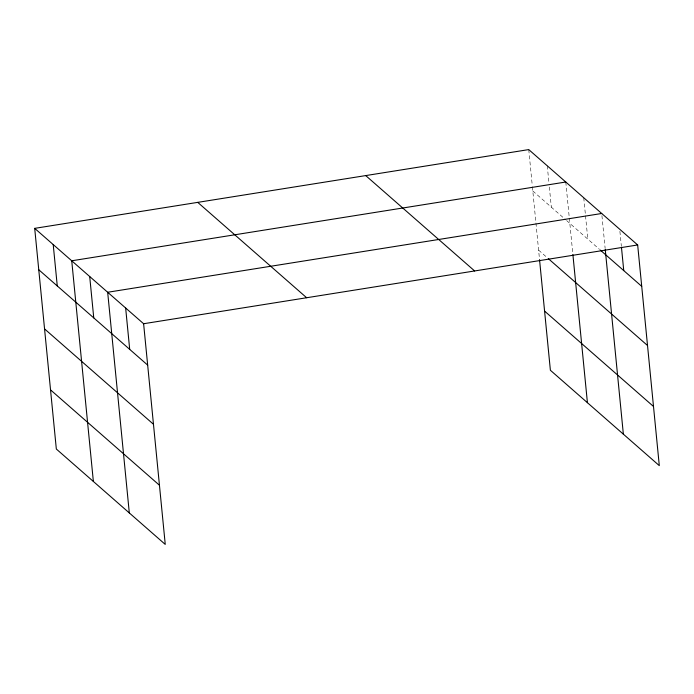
<?xml version="1.0" encoding="UTF-8"?>
<svg xmlns="http://www.w3.org/2000/svg" width="694" height="694" viewBox="0 0 694 694"><rect width="100%" height="100%" fill="white"/><g stroke="black" fill="none" stroke-linecap="round" stroke-linejoin="round"><path stroke-width="0.52" stroke-dasharray="3.47 2.6" d="M532.801 190.963L565.81 219.868M566.616 220.571L599.529 249.389M538.605 250.135L547.462 257.882M619.898 231.345L621.356 246.197M601.932 215.608L605.151 248.495M583.749 197.755L585.415 214.724M585.519 215.791L587.809 239.126M565.775 182.019L569.21 217.022M569.314 218.081L572.897 254.585M547.262 165.805L548.928 182.774M549.344 187.016L551.322 207.176M528.75 149.592L532.281 185.654M532.385 186.721L539.55 259.756"/><path stroke-width="1.04" d="M34.7 228.361L143.615 323.734L165.25 544.408L56.335 449.035L34.7 228.361L528.75 149.592L637.665 244.965L659.3 465.639L550.385 370.266L539.55 259.756M565.775 182.019L71.734 260.788L93.369 481.463M601.724 213.492L107.674 292.261L129.31 512.935M143.615 323.734L637.665 244.965M600.31 250.074L641.716 286.336M548.269 258.593L647.519 345.508M544.582 311.094L653.496 406.467M365.712 175.582L474.627 270.955M197.738 202.37L306.653 297.743M38.76 269.74L147.675 365.113M44.555 328.904L153.478 424.277M50.532 389.872L159.455 485.245M621.46 247.264L623.75 270.599M605.255 249.562L623.359 434.166M572.897 254.585L587.419 402.694M125.649 307.997L129.7 349.377M89.7 276.524L93.759 317.904M53.212 244.574L57.272 285.954"/></g></svg>
